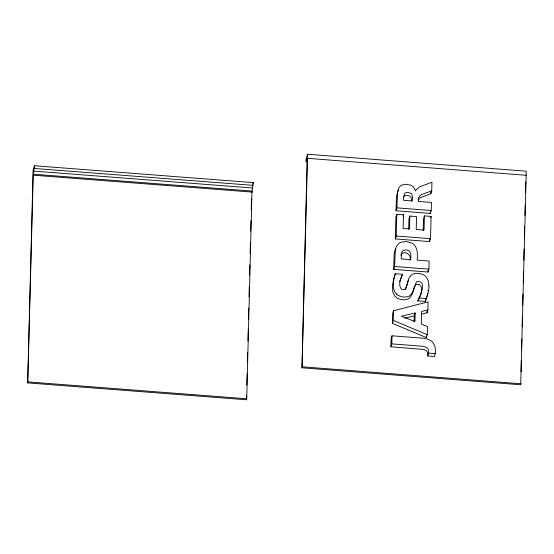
<?xml version="1.0" encoding="UTF-8"?>
<svg xmlns="http://www.w3.org/2000/svg" width="554" height="554" viewBox="0 0 554 554"><rect width="100%" height="100%" fill="white"/><g stroke="black" fill="none" stroke-linecap="round" stroke-linejoin="round"><path stroke-width="0.83" d="M27.7 382.897L33.247 175.189L251.973 192.072L246.738 398.783L246.426 399.78L27.7 382.897L33.081 170.327L34.528 165.743L253.282 182.626L251.897 192.418M33.247 175.189L34.528 165.743M246.426 399.78L246.537 395.452M246.8 385.072L247.084 373.825M247.368 362.586L247.631 352.206M247.915 340.959L248.199 329.713M248.462 319.333L248.746 308.086M249.03 296.84L249.293 286.46M249.577 275.22L249.84 264.84M250.124 253.594L250.408 242.347M250.692 231.101L250.955 220.721M251.239 209.474L251.523 198.235M307.546 154.22L307.435 160.085L306.784 162.052L306.861 158.922L306.037 161.546L306.099 158.804L307.546 154.22L526.3 171.2L520.718 384.774L301.999 367.801L307.117 161.082M301.999 367.801L307.477 158.326L526.196 175.299M390.909 346.776L391.117 338.695L392.024 335.8L423.768 338.272L427.321 338.979L430.735 340.585A9.411 8.448 17.5 0 1 432.861 342.552C435.79 346.472 436.081 352.046 434.461 356.506L427.771 355.993L427.404 352.33A4.377 3.926 17.5 0 0 427.238 351.97L426.102 350.592L424.322 349.65A5.54 4.972 17.5 0 0 423.755 349.477L390.909 346.776L391.823 343.882L392.024 335.8M427.889 309.956L421.58 311.452L421.269 324.069L427.473 326.555L427.272 334.664L426.358 337.559L392.357 323.307L392.599 313.689L393.513 310.794L428.097 301.847L427.889 309.956L426.982 312.851L421.947 314.042M393.707 269.376L394.621 266.481L395.327 249.632L396.505 246.274L398.873 243.435A9.148 8.213 17.5 0 1 401.158 242.167L406.449 241.565L411.712 242.984A9.141 8.206 17.5 0 1 413.928 244.598C418.076 248.566 417.439 254.958 417.21 260.131L429.115 261.052L428.914 269.133L428 272.035L393.707 269.376L394.109 254.743A21.197 19.037 17.5 0 1 394.226 253.635L394.67 251.502A13.975 12.548 17.5 0 1 394.96 250.581L395.778 248.843M392.357 323.307L393.271 320.413L393.513 310.794M395.327 238.926L395.875 217.147L396.789 214.253L403.478 214.772L403.132 228.47L409.524 228.961L409.849 216.067L416.539 216.586L416.213 229.481L424.052 230.083L424.406 215.922L431.095 216.441L430.534 238.684L429.62 241.579L395.327 238.926L396.242 236.032L396.789 214.253M396.034 210.755L396.948 207.861L397.571 191.996L398.721 188.194L400.383 185.999A7.008 6.295 17.5 0 1 401.879 185.029L405.833 184.253L410.784 185.181A7.652 6.87 17.5 0 1 413.79 187.418L415.673 191.012A6.205 5.568 17.5 0 1 416.379 189.489L420.064 186.705L431.947 182.245L431.732 190.839L423.131 194.011C419.662 194.676 417.737 198.027 418.471 201.427L431.441 202.432L431.241 210.513L430.326 213.408L396.034 210.755L396.463 196.379L398.097 190.569M408.679 229.287L408.935 218.969L409.849 216.067M409.932 260.394C412.515 254.743 404.06 249.625 400.937 254.958A4.861 4.37 17.5 0 0 400.826 255.214M411.525 201.144L411.234 197.896A4.654 4.183 17.5 0 0 411.006 197.356L409.316 195.839L406.207 195.361A6.08 5.464 17.5 0 0 405.597 195.423L403.61 196.49M414.101 321.902L414.254 315.877L415.168 312.982L401.415 316.223L414.953 321.576L415.168 312.982M423.201 230.561L423.491 218.823L424.406 215.922M426.358 337.559L426.4 335.925M426.982 312.851L427.016 311.216M428 272.035L428.041 270.4M429.62 241.579L429.675 239.335M430.326 213.408L430.368 211.78M418.021 199.946L420.611 197.577L430.818 193.734L430.867 191.996M427.771 355.993L428.685 353.092L428.187 349.138A4.39 3.947 17.5 0 0 426.656 347.434L423.145 346.312L391.823 343.882M521.044 371.81L521.321 360.571M521.598 349.332L521.854 338.958M522.152 326.86L522.408 316.486M522.692 305.247L522.969 294.008M523.246 282.769L523.523 271.529M523.8 260.297L524.084 249.058M524.361 237.818L524.638 226.579M524.915 215.34L525.171 204.973M525.476 192.868L525.753 181.629M427.951 290.885L427.979 290.441M427.674 293.357L427.072 296.265M421.338 292.228L421.4 287.588A10.27 9.224 17.5 0 0 421.262 287.034L419.51 284.611L416.497 284.32A2.555 2.292 17.5 0 0 416.068 284.507L414.558 286.473A14.639 13.144 17.5 0 0 414.302 287.124L412.73 292.63A21.516 19.321 17.5 0 1 412.446 293.468L410.985 296.404L408.942 298.551A8.525 7.652 17.5 0 1 408.374 298.911L403.651 299.984L397.883 298.668A8.04 7.223 17.5 0 1 397.17 298.267L394.337 295.511L392.834 291.986A18.33 16.461 17.5 0 1 392.675 291.259L392.564 284.86L393.873 278.274A46.051 41.356 17.5 0 1 394.206 277.159L395.3 273.697L402.543 274.258L400.071 280.643A25.069 22.513 17.5 0 0 399.732 281.64M421.275 292.602L420.382 295.711M405.923 288.246L407.966 281.418M405.853 288.516L405.604 289.417M426.85 297.082L425.25 301.418L417.792 300.836C419.6 296.12 427.882 281.612 417.481 281.404A2.749 2.472 17.5 0 0 416.643 281.827A2.839 2.548 17.5 0 0 416.296 282.152L412.82 291.868L410.216 295.379A7.839 7.036 17.5 0 1 407.751 296.674L404.171 297.076A14.792 13.282 17.5 0 1 402.419 296.902L398.665 295.704M252.797 184.15L253.282 182.626M403.021 216.219L403.478 214.772M430.818 193.734L431.732 190.839M430.638 217.888L431.095 216.441M425.25 301.418L426.164 298.516L418.706 297.941M408.076 281.183L408.582 280.213M402.543 274.258C400.48 278.51 398.208 284.327 401.006 288.724A2.728 2.451 17.5 0 0 401.962 289.382L404.15 289.61A2.417 2.174 17.5 0 0 404.932 289.285C408.277 285.393 407.01 278.994 411.006 275.345A7.278 6.537 17.5 0 1 412.986 274.05C416.698 272.707 421.068 273.351 424.419 275.352A8.428 7.569 17.5 0 1 426.047 276.73L428.207 280.587L428.935 285.947M418.969 298.821L419.156 298.454M418.526 299.617L417.792 300.836M398.243 190.327L398.534 189.911M404.849 318.093L414.254 315.877M34.459 168.478L253.213 185.361M33.628 171.096L252.389 187.979M33.552 174.226L252.305 191.102M396.948 207.861L431.241 210.513M396.242 236.032L430.534 238.684M394.621 266.481L428.914 269.133M428.685 353.092L435.375 353.611M28.012 381.9L246.738 398.783M302.311 366.803L521.037 383.777M393.271 320.413L427.272 334.664M396.56 294.181C392.62 290.338 393.001 284.209 393.873 279.237A52.907 47.512 17.5 0 1 395.307 273.697M420.251 296.071A25.346 22.762 17.5 0 1 419.925 296.84M428.99 285.947A37.686 33.842 17.5 0 1 426.13 298.502M398.665 295.704A8.677 7.791 17.5 0 1 396.553 294.181M401.359 254.431L401.241 258.898L410.791 259.639L410.853 254.057L409.752 251.447A3.92 3.518 17.5 0 0 408.693 250.581L406.241 249.889L403.769 250.2A3.864 3.469 17.5 0 0 402.675 250.9L401.712 252.375L401.359 254.431M403.658 196.885L403.568 200.278L412.37 200.957L412.418 196.379L411.754 194.163A2.874 2.576 17.5 0 0 410.929 193.318L408.132 192.48L405.369 192.889A2.867 2.576 17.5 0 0 404.517 193.602L403.658 196.885"/></g></svg>
